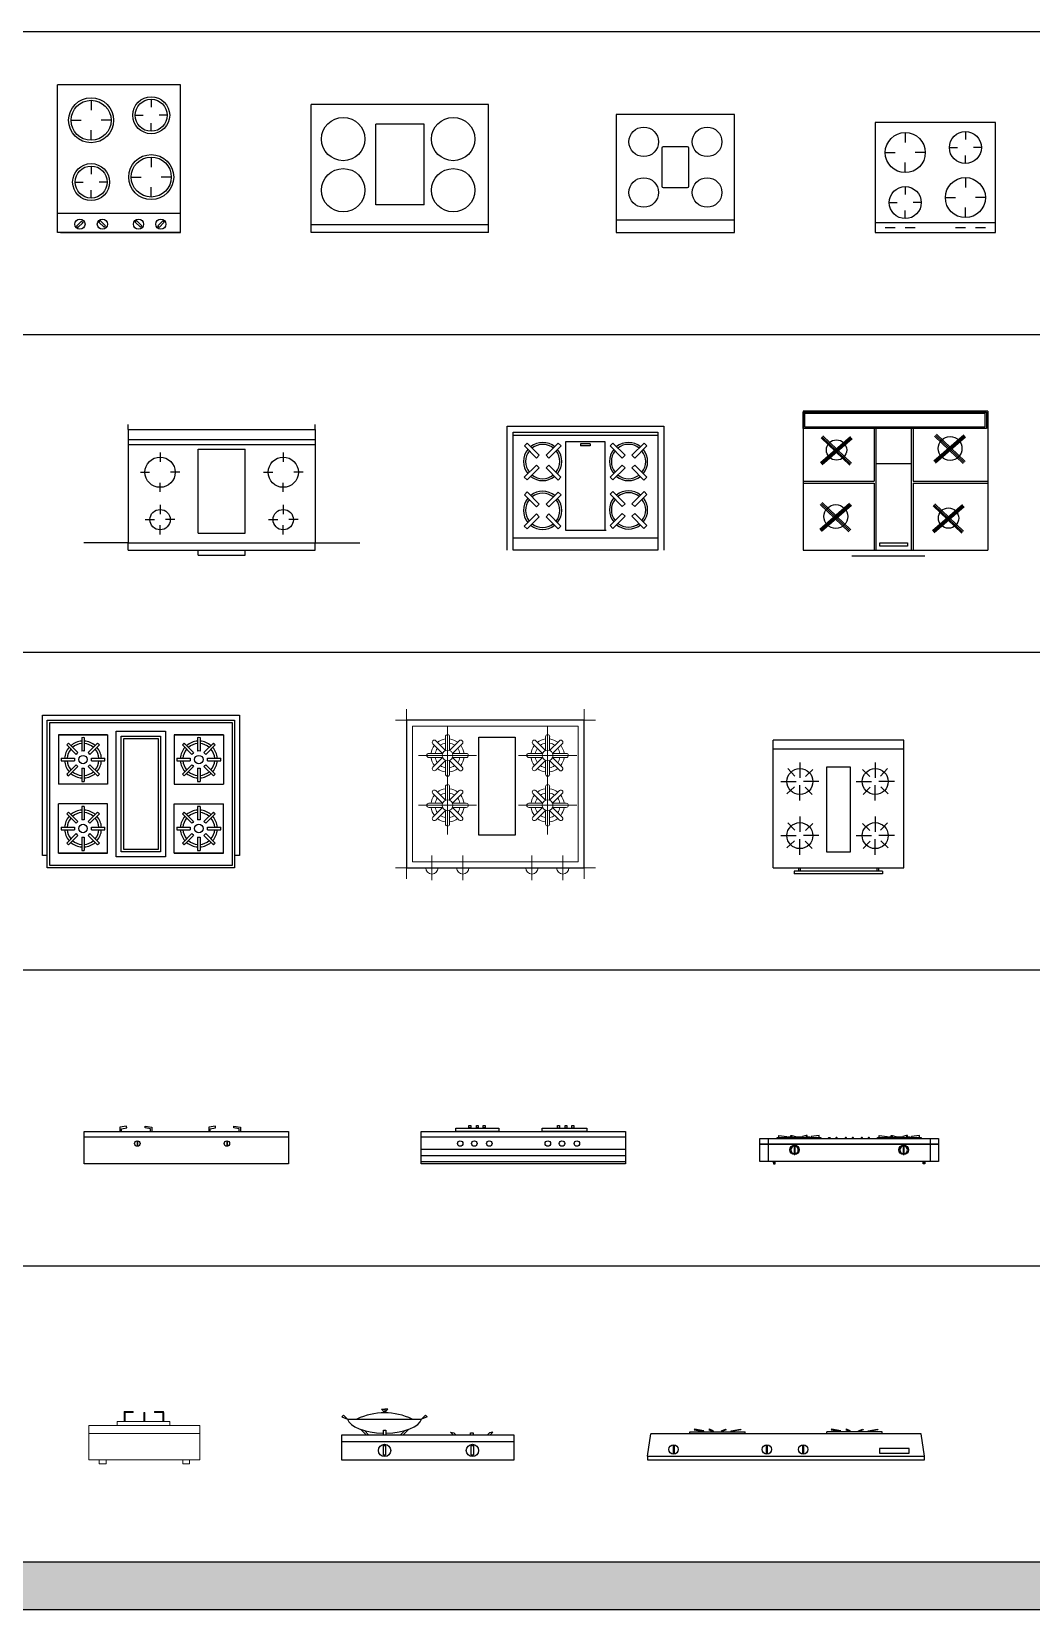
# Model space of a CAD drawing. Header units: millimetres. Extents: x 1191 to 17991, y 11472 to 21963.
# Drawn here: x 7322 to 11380, y 11472 to 17879 of the extents above; entities that cross this region are included whole.
import ezdxf

# ---------------------------------------------------------------- set-up
doc = ezdxf.new("R2010")
doc.units = ezdxf.units.MM
doc.set_wipeout_variables(frame=1)
doc.layers.add('www.cad-blocks.net', color=7, linetype='Continuous')

# ---------------------------------------------------------------- blocks, each defined once
blk = doc.blocks.new('A$C3FB84F07')
at = {"linetype": 'ByBlock'}
for p, q in [((487.7, 447), (0, 447)), ((0, 447), (0, 0)), ((121.9, 406.4), (121.9, 365.8)), ((365.8, 410.5), (365.8, 378)), ((487.7, 0), (487.7, 447)), ((40.6, 325.1), (81.3, 325.1)), ((203.2, 325.1), (162.6, 325.1)), ((300.7, 345.4), (333.2, 345.4)), ((430.8, 345.4), (398.3, 345.4)), ((121.9, 243.8), (121.9, 284.5)), ((365.8, 280.4), (365.8, 312.9)), ((365.8, 223.5), (365.8, 182.9)), ((121.9, 186.9), (121.9, 154.4)), ((284.5, 142.2), (325.1, 142.2)), ((447, 142.2), (406.4, 142.2)), ((56.9, 121.9), (89.4, 121.9)), ((121.9, 56.9), (121.9, 89.4)), ((186.9, 121.9), (154.4, 121.9)), ((365.8, 61), (365.8, 101.6)), ((0, 40.6), (487.7, 40.6)), ((0, 0), (487.7, 0)), ((40.6, 20.3), (81.3, 20.3)), ((121.9, 20.3), (162.6, 20.3)), ((325.1, 20.3), (365.8, 20.3)), ((406.4, 20.3), (447, 20.3))]:
    blk.add_line(p, q, dxfattribs=at)
for centre, radius in [((121.9, 325.1), 81.3), ((365.8, 345.4), 65), ((365.8, 142.2), 81.3), ((121.9, 121.9), 65)]:
    blk.add_circle(centre, radius, dxfattribs=at)
blk = doc.blocks.new('C2')
for p, q in [((0.31229, -0.0049), (-0.35117, -0.0049)), ((-0.35117, -0.65377), (-0.35117, -0.0049)), ((0.31229, -0.65377), (0.31229, -0.0049)), ((0.31229, -0.05171), (-0.35117, -0.05171)), ((-0.21496, -0.11877), (-0.21496, -0.1968)), ((0.1673, -0.11877), (0.1673, -0.1968)), ((-0.07875, -0.5743), (-0.07875, -0.14062)), ((-0.07875, -0.14062), (0.03988, -0.14062)), ((0.03988, -0.14062), (0.03988, -0.5743)), ((-0.24132, -0.18743), (-0.27647, -0.14998)), ((0.19366, -0.18743), (0.22881, -0.14998)), ((-0.18687, -0.18916), (-0.14942, -0.15401)), ((0.13921, -0.18916), (0.10175, -0.15401)), ((-0.31171, -0.21552), (-0.23369, -0.21552)), ((-0.11821, -0.21552), (-0.19624, -0.21552)), ((0.07054, -0.21552), (0.14857, -0.21552)), ((0.26405, -0.21552), (0.18602, -0.21552)), ((-0.21496, -0.31228), (-0.21496, -0.23425)), ((-0.21496, -0.31228), (-0.21496, -0.23425)), ((0.1673, -0.31228), (0.1673, -0.23425)), ((0.1673, -0.31228), (0.1673, -0.23425)), ((-0.24305, -0.24189), (-0.2805, -0.27704)), ((-0.1886, -0.24361), (-0.15345, -0.28107)), ((0.14093, -0.24361), (0.10578, -0.28107)), ((0.19539, -0.24189), (0.23284, -0.27704)), ((-0.21496, -0.39327), (-0.21496, -0.4713)), ((0.1673, -0.39327), (0.1673, -0.4713)), ((-0.24132, -0.46194), (-0.27647, -0.42448)), ((-0.18687, -0.46366), (-0.14942, -0.42851)), ((0.13921, -0.46366), (0.10175, -0.42851)), ((0.19366, -0.46194), (0.22881, -0.42448)), ((-0.31171, -0.49003), (-0.23369, -0.49003)), ((-0.11821, -0.49003), (-0.19624, -0.49003)), ((0.07054, -0.49003), (0.14857, -0.49003)), ((0.26405, -0.49003), (0.18602, -0.49003)), ((-0.21496, -0.58678), (-0.21496, -0.50875)), ((-0.21496, -0.58678), (-0.21496, -0.50875)), ((0.1673, -0.58678), (0.1673, -0.50875)), ((0.1673, -0.58678), (0.1673, -0.50875)), ((-0.24305, -0.51639), (-0.2805, -0.55154)), ((-0.1886, -0.51812), (-0.15345, -0.55557)), ((0.14093, -0.51812), (0.10578, -0.55557)), ((0.19539, -0.51639), (0.23284, -0.55154)), ((0.03988, -0.5743), (-0.07875, -0.5743)), ((-0.35117, -0.65377), (0.31229, -0.65377)), ((-0.22218, -0.65377), (-0.22218, -0.67069)), ((-0.21369, -0.65377), (-0.21369, -0.67069)), ((0.17481, -0.65377), (0.17481, -0.67069)), ((0.18331, -0.65377), (0.18331, -0.67069)), ((0.20454, -0.67069), (-0.24342, -0.67069)), ((-0.24342, -0.67069), (-0.24342, -0.68344)), ((0.20454, -0.67069), (0.20454, -0.68344)), ((0.20454, -0.68344), (-0.24342, -0.68344))]:
    blk.add_line(p, q)
for centre in [(-0.21496, -0.21552), (0.1673, -0.21552), (-0.21496, -0.49003), (0.1673, -0.49003)]:
    blk.add_circle(centre, 0.06591)
blk = doc.blocks.new('72427924')
at = {"xscale": 10, "zscale": 10}
blk.add_blockref('C2', (0.1963, -0.0111), dxfattribs=at)
blk = doc.blocks.new('ESTUFA4')
at = {"xscale": 0.1, "zscale": 0.1}
blk.add_blockref('72427924', (-0.0002, 0.016), dxfattribs=at)
blk = doc.blocks.new('ESTUFA')
for p, q in [((-0.3974, 0.63), (0.3974, 0.63)), ((-0.3974, 0), (-0.3974, 0.63)), ((0.3674, 0.5827), (-0.3667, 0.5827)), ((0.3974, 0.63), (0.3974, 0)), ((-0.296, 0.5438), (-0.3103, 0.5298)), ((-0.3103, 0.5298), (-0.2491, 0.4679)), ((-0.296, 0.5438), (-0.2348, 0.4819)), ((-0.2348, 0.4819), (-0.2491, 0.4679)), ((-0.1381, 0.5434), (-0.1997, 0.4818)), ((-0.1997, 0.4818), (-0.1855, 0.4677)), ((-0.124, 0.5292), (-0.1855, 0.4677)), ((-0.1381, 0.5434), (-0.124, 0.5292)), ((-0.026, 0.5408), (-0.026, 0.5308)), ((0.024, 0.5408), (-0.026, 0.5408)), ((0.024, 0.5308), (-0.026, 0.5308)), ((0.024, 0.5408), (0.024, 0.5308)), ((0.1394, 0.5438), (0.1252, 0.5298)), ((0.1252, 0.5298), (0.1864, 0.4679)), ((0.1394, 0.5438), (0.2006, 0.4819)), ((0.2006, 0.4819), (0.1864, 0.4679)), ((0.2973, 0.5434), (0.2358, 0.4818)), ((0.2358, 0.4818), (0.2499, 0.4677)), ((0.3114, 0.5292), (0.2499, 0.4677)), ((0.2973, 0.5434), (0.3114, 0.5292)), ((-0.2492, 0.4323), (-0.3106, 0.3709)), ((-0.235, 0.4182), (-0.2965, 0.3568)), ((-0.2492, 0.4323), (-0.235, 0.4182)), ((-0.1856, 0.4321), (-0.1999, 0.4181)), ((-0.1999, 0.4181), (-0.1388, 0.3563)), ((-0.1856, 0.4321), (-0.1246, 0.3704)), ((0.1863, 0.4323), (0.1248, 0.3709)), ((0.2004, 0.4182), (0.139, 0.3568)), ((0.1863, 0.4323), (0.2004, 0.4182)), ((0.2498, 0.4321), (0.2356, 0.4181)), ((0.2356, 0.4181), (0.2966, 0.3563)), ((0.2498, 0.4321), (0.3109, 0.3704)), ((-0.3106, 0.3709), (-0.2965, 0.3568)), ((-0.1246, 0.3704), (-0.1388, 0.3563)), ((0.1248, 0.3709), (0.139, 0.3568)), ((0.3109, 0.3704), (0.2966, 0.3563)), ((-0.296, 0.2958), (-0.3103, 0.2818)), ((-0.3103, 0.2818), (-0.2491, 0.2199)), ((-0.296, 0.2958), (-0.2348, 0.2339)), ((-0.1381, 0.2954), (-0.1997, 0.2338)), ((-0.124, 0.2812), (-0.1855, 0.2197)), ((-0.1381, 0.2954), (-0.124, 0.2812)), ((0.1394, 0.2983), (0.1252, 0.2842)), ((0.1252, 0.2842), (0.1864, 0.2223)), ((0.1394, 0.2983), (0.2006, 0.2364)), ((0.2973, 0.2978), (0.2358, 0.2363)), ((0.3114, 0.2837), (0.2499, 0.2221)), ((0.2973, 0.2978), (0.3114, 0.2837)), ((-0.2492, 0.1843), (-0.3106, 0.1229)), ((-0.235, 0.1702), (-0.2965, 0.1088)), ((-0.2492, 0.1843), (-0.235, 0.1702)), ((-0.2348, 0.2339), (-0.2491, 0.2199)), ((-0.1856, 0.1842), (-0.1999, 0.1701)), ((-0.1999, 0.1701), (-0.1388, 0.1083)), ((-0.1997, 0.2338), (-0.1855, 0.2197)), ((-0.1856, 0.1842), (-0.1246, 0.1224)), ((0.1863, 0.1868), (0.1248, 0.1254)), ((0.2004, 0.1726), (0.139, 0.1112)), ((0.1863, 0.1868), (0.2004, 0.1726)), ((0.2006, 0.2364), (0.1864, 0.2223)), ((0.2498, 0.1866), (0.2356, 0.1725)), ((0.2356, 0.1725), (0.2966, 0.1108)), ((0.2358, 0.2363), (0.2499, 0.2221)), ((0.2498, 0.1866), (0.3109, 0.1248)), ((-0.3106, 0.1229), (-0.2965, 0.1088)), ((-0.1246, 0.1224), (-0.1388, 0.1083)), ((0.1248, 0.1254), (0.139, 0.1112)), ((0.3109, 0.1248), (0.2966, 0.1108)), ((0.3674, 0.0605), (-0.3667, 0.0605))]:
    blk.add_line(p, q)
blk.add_lwpolyline([(0.3674, 0.6), (0.3674, 0), (-0.3674, 0), (-0.3674, 0.6)], close=True)
blk.add_lwpolyline([(0.1, 0.0982), (0.1, 0.5508), (-0.102, 0.5508), (-0.102, 0.1023), (0.1041, 0.1023)])
for centre, radius, start, end in [((-0.2173, 0.4503), 0.097, 140.76275, 219.1849), ((-0.2173, 0.4503), 0.087, 140.76275, 219.1849), ((-0.2173, 0.4503), 0.097, 50.8151, 128.92237), ((-0.2173, 0.4503), 0.087, 50.8151, 128.92237), ((-0.2173, 0.4503), 0.087, 320.40591, 38.97475), ((-0.2173, 0.4503), 0.097, 320.40591, 38.97475), ((0.2182, 0.4503), 0.097, 140.76275, 219.1849), ((0.2182, 0.4503), 0.087, 141.46726, 218.51342), ((0.2182, 0.4503), 0.097, 50.8151, 128.92237), ((0.2182, 0.4503), 0.087, 51.48658, 128.25942), ((0.2182, 0.4503), 0.087, 321.06886, 38.27879), ((0.2182, 0.4503), 0.097, 320.40591, 38.97475), ((-0.2173, 0.4503), 0.097, 231.02525, 308.56552), ((-0.2173, 0.4503), 0.087, 231.02525, 308.56552), ((0.2182, 0.4503), 0.097, 231.02525, 308.56552), ((0.2182, 0.4503), 0.087, 231.72121, 307.86101), ((-0.2173, 0.2024), 0.097, 140.76275, 219.1849), ((-0.2173, 0.2024), 0.087, 141.46726, 218.51342), ((-0.2173, 0.2024), 0.097, 50.8151, 128.92237), ((-0.2173, 0.2024), 0.087, 51.48658, 128.25942), ((-0.2173, 0.2024), 0.087, 321.06886, 38.27879), ((-0.2173, 0.2024), 0.097, 320.40591, 38.97475), ((0.2182, 0.2048), 0.097, 140.76275, 219.1849), ((0.2182, 0.2048), 0.087, 141.46726, 218.51342), ((0.2182, 0.2048), 0.097, 50.8151, 128.92237), ((0.2182, 0.2048), 0.087, 51.48658, 128.25942), ((0.2182, 0.2048), 0.087, 321.06886, 38.27879), ((0.2182, 0.2048), 0.097, 320.40591, 38.97475), ((-0.2173, 0.2024), 0.097, 231.02525, 308.56552), ((-0.2173, 0.2024), 0.087, 231.72121, 307.86101), ((0.2182, 0.2048), 0.097, 231.02525, 308.56552), ((0.2182, 0.2048), 0.087, 231.72121, 307.86101)]:
    blk.add_arc(centre, radius, start, end)
blk = doc.blocks.new('A$C0FBA78B1')
for p, q in [((749.7, 588.6), (0, 588.6)), ((0, 588.6), (0, 23.9)), ((0, 518.1), (0, 584.3)), ((0, 584.3), (744.6, 584.3)), ((7.1, 524.3), (7.1, 580.2)), ((7.1, 580.2), (737.6, 580.2)), ((737.6, 580.2), (737.6, 524.3)), ((744.6, 584.3), (744.6, 518.1)), ((749.7, 588.6), (749.7, 24)), ((744.6, 518.1), (0, 518.1)), ((737.6, 524.3), (7.1, 524.3)), ((288.9, 518.1), (288.9, 305)), ((295.8, 518.1), (295.8, 24)), ((438.8, 518.1), (438.8, 296.7)), ((446.5, 518.1), (446.5, 305.1)), ((295.8, 376.5), (438.1, 376.5)), ((0, 305), (288.9, 305)), ((0, 296.6), (288.9, 296.7)), ((288.9, 296.7), (288.9, 24)), ((438.8, 296.7), (438.8, 24)), ((446.5, 305.1), (749.7, 305.1)), ((446.5, 296.7), (446.5, 24)), ((446.5, 296.7), (749.7, 296.7)), ((0, 23.9), (749.7, 24)), ((494.5, 0), (198.4, 0)), ((311.1, 41.1), (311.1, 53.6)), ((311.1, 53.6), (424.4, 53.6)), ((424.4, 41.1), (311.1, 41.1)), ((424.4, 53.6), (424.4, 41.1))]:
    blk.add_line(p, q)
at = {"linetype": 'Continuous'}
for p, q in [((70.4, 380.5), (191.9, 485.9)), ((189.2, 369.7), (72.8, 480.7)), ((74, 376.5), (195.5, 481.8)), ((192.9, 373.6), (76.6, 484.7)), ((77.5, 372.4), (199, 477.7)), ((196.6, 377.5), (80.3, 488.6)), ((531, 386.7), (652.5, 492.1)), ((649.8, 375.9), (533.4, 486.9)), ((534.6, 382.6), (656.1, 488)), ((653.5, 379.8), (537.1, 490.8)), ((538.1, 378.5), (659.6, 483.9)), ((657.2, 383.7), (540.9, 494.7)), ((67.4, 110.2), (188.9, 215.6)), ((186.2, 99.4), (69.8, 210.4)), ((71, 106.1), (192.5, 211.5)), ((189.9, 103.3), (73.5, 214.4)), ((74.5, 102.1), (196, 207.4)), ((193.6, 107.2), (77.3, 218.3)), ((525, 104.1), (646.5, 209.5)), ((643.7, 93.3), (527.3, 204.4)), ((528.5, 100.1), (650, 205.4)), ((647.4, 97.2), (531.1, 208.3)), ((532, 96), (653.5, 201.3)), ((651.2, 101.1), (534.8, 212.2))]:
    blk.add_line(p, q, dxfattribs=at)
for centre, radius in [((135.8, 431.1), 41.2), ((596.4, 437.3), 48.4), ((132.8, 160.8), 48.4), ((590.3, 154.7), 41.2)]:
    blk.add_circle(centre, radius)
blk = doc.blocks.new('A$C408309A8')
for p, q in [((180, 510), (180, 530)), ((940, 510), (940, 530)), ((180, 510), (940, 510)), ((180, 510), (180, 50)), ((180, 470), (940, 470)), ((180, 450), (940, 450)), ((940, 510), (940, 50)), ((310, 416.8), (310, 379.4)), ((465, 90), (465, 430)), ((465, 430), (655, 430)), ((655, 90), (655, 430)), ((810, 416.8), (810, 379.4)), ((230, 336.8), (267.5, 336.8)), ((390, 336.8), (352.5, 336.8)), ((730, 336.8), (767.5, 336.8)), ((890, 336.8), (852.5, 336.8)), ((310, 256.8), (310, 294.3)), ((810, 256.8), (810, 294.3)), ((310, 204.3), (310, 166.8)), ((810, 204.3), (810, 166.8)), ((250, 144.3), (287.5, 144.3)), ((370, 144.3), (332.5, 144.3)), ((750, 144.3), (787.5, 144.3)), ((870, 144.3), (832.5, 144.3)), ((310, 84.3), (310, 121.8)), ((465, 90), (655, 90)), ((810, 84.3), (810, 121.8)), ((180, 50), (0, 50)), ((180, 50), (940, 50)), ((180, 20), (180, 50)), ((180, 20), (940, 20)), ((465, 0), (465, 20)), ((465, 0), (655, 0)), ((655, 0), (655, 20)), ((940, 50), (1120, 50)), ((940, 20), (940, 50))]:
    blk.add_line(p, q)
for centre, radius in [((310, 336.8), 61.3), ((810, 336.8), 61.3), ((310, 144.3), 41.3), ((810, 144.3), 41.3)]:
    blk.add_circle(centre, radius)
blk = doc.blocks.new('A$C47C54457')
for p, q in [((0, 520), (720, 520)), ((0, 520), (0, 0)), ((720, 520), (720, 0)), ((0, 488), (720, 488)), ((262.1, 407.8), (457.9, 407.8)), ((262.1, 407.8), (262.1, 80.2)), ((457.9, 407.8), (457.9, 80.2)), ((262.1, 80.2), (457.9, 80.2)), ((0, 0), (720, 0))]:
    blk.add_line(p, q)
for centre in [(143.6, 348.1), (590, 348.1), (143.6, 139.9), (590, 139.9)]:
    blk.add_circle(centre, 88)
blk = doc.blocks.new('A$C1BD457C3')
for p, q in [((0, 480), (0, 0)), ((51.4, 480), (0, 480)), ((480, 480), (51.4, 480)), ((51.4, 480), (51.4, 0)), ((480, 0), (480, 480)), ((183.4, 289.4), (183.4, 190.6)), ((342.5, 294.9), (188.9, 294.9)), ((348, 190.6), (348, 289.4)), ((188.9, 185.1), (342.5, 185.1)), ((0, 0), (51.4, 0)), ((51.4, 0), (480, 0))]:
    blk.add_line(p, q)
for centre in [(162.9, 368.6), (368.6, 368.6), (162.9, 111.4), (368.6, 111.4)]:
    blk.add_circle(centre, 60)
for centre, start, end in [((188.9, 289.4), 90, 180), ((342.5, 289.4), 0, 90), ((188.9, 190.6), 180, 270), ((342.5, 190.6), 270, 360)]:
    blk.add_arc(centre, 5.49, start, end)
blk = doc.blocks.new('A$C1BCE68A3')
for p, q in [((0, 50), (0, 620)), ((0, 620), (800, 620)), ((20, 600), (780, 600)), ((20, 0), (20, 600)), ((30, 590), (770, 590)), ((30, 10), (30, 590)), ((770, 590), (770, 10)), ((780, 600), (780, 0)), ((800, 620), (800, 50)), ((65, 540), (65, 340)), ((265, 540), (65, 540)), ((65, 540), (265, 540)), ((160, 528.8), (160, 474.6)), ((170, 528.8), (170, 474.6)), ((265, 540), (265, 340)), ((735, 540), (535, 540)), ((535, 540), (735, 540)), ((535, 540), (535, 340)), ((630, 528.8), (630, 474.6)), ((640, 528.8), (640, 474.6)), ((735, 540), (735, 340)), ((137, 461), (98.7, 499.2)), ((144, 468), (105.8, 506.3)), ((224.2, 506.3), (186, 468)), ((231.3, 499.2), (193, 461)), ((607, 461), (568.7, 499.2)), ((614, 468), (575.8, 506.3)), ((694.2, 506.3), (656, 468)), ((701.3, 499.2), (663, 461)), ((76.2, 445), (130.4, 445)), ((76.2, 435), (130.4, 435)), ((137, 419), (98.7, 380.8)), ((144, 412), (105.8, 373.7)), ((160, 405.4), (160, 351.2)), ((170, 405.4), (170, 351.2)), ((224.2, 373.7), (186, 412)), ((231.3, 380.8), (193, 419)), ((199.6, 445), (253.8, 445)), ((199.6, 435), (253.8, 435)), ((546.2, 445), (600.4, 445)), ((546.2, 435), (600.4, 435)), ((607, 419), (568.7, 380.8)), ((614, 412), (575.8, 373.7)), ((630, 405.4), (630, 351.2)), ((640, 405.4), (640, 351.2)), ((694.2, 373.7), (656, 412)), ((701.3, 380.8), (663, 419)), ((669.6, 445), (723.8, 445)), ((669.6, 435), (723.8, 435)), ((265, 340), (65, 340)), ((535, 340), (735, 340)), ((265, 260), (65, 260)), ((65, 60), (65, 260)), ((265, 60), (265, 260)), ((535, 60), (535, 260)), ((535, 260), (735, 260)), ((735, 60), (735, 260)), ((137, 181), (98.7, 219.2)), ((144, 188), (105.8, 226.3)), ((160, 248.8), (160, 194.6)), ((170, 248.8), (170, 194.6)), ((224.2, 226.3), (186, 188)), ((231.3, 219.2), (193, 181)), ((607, 181), (568.7, 219.2)), ((614, 188), (575.8, 226.3)), ((630, 248.8), (630, 194.6)), ((640, 248.8), (640, 194.6)), ((694.2, 226.3), (656, 188)), ((701.3, 219.2), (663, 181)), ((76.2, 165), (130.4, 165)), ((76.2, 155), (130.4, 155)), ((137, 139), (98.7, 100.8)), ((144, 132), (105.8, 93.7)), ((224.2, 93.7), (186, 132)), ((231.3, 100.8), (193, 139)), ((199.6, 165), (253.8, 165)), ((199.6, 155), (253.8, 155)), ((546.2, 165), (600.4, 165)), ((546.2, 155), (600.4, 155)), ((607, 139), (568.7, 100.8)), ((614, 132), (575.8, 93.7)), ((694.2, 93.7), (656, 132)), ((701.3, 100.8), (663, 139)), ((669.6, 165), (723.8, 165)), ((669.6, 155), (723.8, 155)), ((160, 125.4), (160, 71.2)), ((170, 125.4), (170, 71.2)), ((630, 125.4), (630, 71.2)), ((640, 125.4), (640, 71.2)), ((20, 50), (0, 50)), ((780, 0), (20, 0)), ((770, 10), (30, 10)), ((65, 60), (265, 60)), ((265, 60), (65, 60)), ((535, 60), (735, 60)), ((735, 60), (535, 60)), ((800, 50), (780, 50))]:
    blk.add_line(p, q)
for points in [[(300, 45), (300, 555), (500, 555), (500, 45)], [(320, 65), (320, 535), (480, 535), (480, 65)], [(330, 75), (330, 525), (470, 525), (470, 75)]]:
    blk.add_lwpolyline(points, close=True)
for centre in [(165, 440), (635, 440), (165, 160), (635, 160)]:
    blk.add_circle(centre, 17)
for centre, radius, start, end in [((165, 440), 75, 93.82255, 131.17745), ((165, 440), 88.9, 86.77557, 93.22443), ((165, 440), 75, 48.82255, 86.17745), ((635, 440), 75, 93.82255, 131.17745), ((635, 440), 88.9, 86.77557, 93.22443), ((635, 440), 75, 48.82255, 86.17745), ((165, 440), 75, 138.82255, 176.17745), ((165, 440), 88.9, 131.77557, 138.22443), ((165, 440), 65, 139.41173, 175.58827), ((165, 440), 65, 94.41173, 130.58827), ((165, 440), 35, 126.78679, 143.21321), ((165, 440), 35, 81.78679, 98.21321), ((165, 440), 65, 49.41173, 85.58827), ((165, 440), 35, 36.78679, 53.21321), ((165, 440), 65, 4.41173, 40.58827), ((165, 440), 75, 3.82255, 41.17745), ((165, 440), 88.9, 41.77557, 48.22443), ((635, 440), 75, 138.82255, 176.17745), ((635, 440), 88.9, 131.77557, 138.22443), ((635, 440), 65, 139.41173, 175.58827), ((635, 440), 65, 94.41173, 130.58827), ((635, 440), 35, 126.78679, 143.21321), ((635, 440), 35, 81.78679, 98.21321), ((635, 440), 65, 49.41173, 85.58827), ((635, 440), 35, 36.78679, 53.21321), ((635, 440), 65, 4.41173, 40.58827), ((635, 440), 75, 3.82255, 41.17745), ((635, 440), 88.9, 41.77557, 48.22443), ((165, 440), 88.9, 176.77557, 183.22443), ((165, 440), 75, 183.82255, 221.17745), ((165, 440), 65, 184.41173, 220.58827), ((165, 440), 65, 229.41173, 265.58827), ((165, 440), 35, 171.78679, 188.21321), ((165, 440), 35, 216.78679, 233.21321), ((165, 440), 35, 261.78679, 278.21321), ((165, 440), 65, 274.41173, 310.58827), ((165, 440), 35, 306.78679, 323.21321), ((165, 440), 35, 351.78679, 8.21321), ((165, 440), 65, 319.41173, 355.58827), ((165, 440), 75, 318.82255, 356.17745), ((165, 440), 88.9, 356.77557, 3.22443), ((635, 440), 88.9, 176.77557, 183.22443), ((635, 440), 75, 183.82255, 221.17745), ((635, 440), 65, 184.41173, 220.58827), ((635, 440), 65, 229.41173, 265.58827), ((635, 440), 35, 171.78679, 188.21321), ((635, 440), 35, 216.78679, 233.21321), ((635, 440), 35, 261.78679, 278.21321), ((635, 440), 65, 274.41173, 310.58827), ((635, 440), 35, 306.78679, 323.21321), ((635, 440), 35, 351.78679, 8.21321), ((635, 440), 65, 319.41173, 355.58827), ((635, 440), 75, 318.82255, 356.17745), ((635, 440), 88.9, 356.77557, 3.22443), ((165, 440), 88.9, 221.77557, 228.22443), ((165, 440), 75, 228.82255, 266.17745), ((165, 440), 88.9, 266.77557, 273.22443), ((165, 440), 75, 273.82255, 311.17745), ((165, 440), 88.9, 311.77557, 318.22443), ((635, 440), 88.9, 221.77557, 228.22443), ((635, 440), 75, 228.82255, 266.17745), ((635, 440), 88.9, 266.77557, 273.22443), ((635, 440), 75, 273.82255, 311.17745), ((635, 440), 88.9, 311.77557, 318.22443), ((165, 160), 75, 138.82255, 176.17745), ((165, 160), 88.9, 131.77557, 138.22443), ((165, 160), 65, 139.41173, 175.58827), ((165, 160), 75, 93.82255, 131.17745), ((165, 160), 65, 94.41173, 130.58827), ((165, 160), 88.9, 86.77557, 93.22443), ((165, 160), 35, 81.78679, 98.21321), ((165, 160), 75, 48.82255, 86.17745), ((165, 160), 65, 49.41173, 85.58827), ((165, 160), 65, 4.41173, 40.58827), ((165, 160), 75, 3.82255, 41.17745), ((165, 160), 88.9, 41.77557, 48.22443), ((635, 160), 75, 138.82255, 176.17745), ((635, 160), 88.9, 131.77557, 138.22443), ((635, 160), 65, 139.41173, 175.58827), ((635, 160), 75, 93.82255, 131.17745), ((635, 160), 65, 94.41173, 130.58827), ((635, 160), 88.9, 86.77557, 93.22443), ((635, 160), 35, 81.78679, 98.21321), ((635, 160), 75, 48.82255, 86.17745), ((635, 160), 65, 49.41173, 85.58827), ((635, 160), 65, 4.41173, 40.58827), ((635, 160), 75, 3.82255, 41.17745), ((635, 160), 88.9, 41.77557, 48.22443), ((165, 160), 88.9, 176.77557, 183.22443), ((165, 160), 75, 183.82255, 221.17745), ((165, 160), 65, 184.41173, 220.58827), ((165, 160), 35, 171.78679, 188.21321), ((165, 160), 35, 126.78679, 143.21321), ((165, 160), 35, 216.78679, 233.21321), ((165, 160), 35, 36.78679, 53.21321), ((165, 160), 35, 306.78679, 323.21321), ((165, 160), 35, 351.78679, 8.21321), ((165, 160), 65, 319.41173, 355.58827), ((165, 160), 75, 318.82255, 356.17745), ((165, 160), 88.9, 356.77557, 3.22443), ((635, 160), 88.9, 176.77557, 183.22443), ((635, 160), 75, 183.82255, 221.17745), ((635, 160), 65, 184.41173, 220.58827), ((635, 160), 35, 171.78679, 188.21321), ((635, 160), 35, 126.78679, 143.21321), ((635, 160), 35, 216.78679, 233.21321), ((635, 160), 35, 36.78679, 53.21321), ((635, 160), 35, 306.78679, 323.21321), ((635, 160), 35, 351.78679, 8.21321), ((635, 160), 65, 319.41173, 355.58827), ((635, 160), 75, 318.82255, 356.17745), ((635, 160), 88.9, 356.77557, 3.22443), ((165, 160), 88.9, 221.77557, 228.22443), ((165, 160), 75, 228.82255, 266.17745), ((165, 160), 65, 229.41173, 265.58827), ((165, 160), 35, 261.78679, 278.21321), ((165, 160), 88.9, 266.77557, 273.22443), ((165, 160), 65, 274.41173, 310.58827), ((165, 160), 75, 273.82255, 311.17745), ((165, 160), 88.9, 311.77557, 318.22443), ((635, 160), 88.9, 221.77557, 228.22443), ((635, 160), 75, 228.82255, 266.17745), ((635, 160), 65, 229.41173, 265.58827), ((635, 160), 35, 261.78679, 278.21321), ((635, 160), 88.9, 266.77557, 273.22443), ((635, 160), 65, 274.41173, 310.58827), ((635, 160), 75, 273.82255, 311.17745), ((635, 160), 88.9, 311.77557, 318.22443)]:
    blk.add_arc(centre, radius, start, end)
blk = doc.blocks.new('A$C74BB60A4')
blk.add_wipeout([(45, 650), (45, 50), (766.8, 50), (766.8, 650)])
at = {"lineweight": 0}
for p, q in [((45, 650), (0, 650)), ((45, 695), (45, 650)), ((766.8, 695), (766.8, 650)), ((766.8, 650), (811.8, 650)), ((70, 625), (70, 75)), ((741.8, 625), (70, 625)), ((203.3, 526.9), (203.3, 582.5)), ((211.7, 624.7), (211.7, 388.4)), ((220.2, 526.9), (220.2, 582.5)), ((609.3, 526.9), (609.3, 582.5)), ((609.3, 582.5), (609.3, 526.9)), ((617.8, 624.7), (617.8, 388.4)), ((617.8, 624.7), (617.8, 388.4)), ((626.2, 526.9), (626.2, 582.5)), ((626.2, 582.5), (626.2, 526.9)), ((741.8, 75), (741.8, 625)), ((135.8, 515), (191.4, 515)), ((191.4, 515), (152.1, 554.3)), ((203.3, 526.9), (164, 566.2)), ((220.2, 526.9), (259.5, 566.2)), ((232.1, 515), (271.4, 554.3)), ((232.1, 515), (287.7, 515)), ((597.4, 515), (541.8, 515)), ((597.4, 515), (541.8, 515)), ((597.4, 515), (558.1, 554.3)), ((558.1, 554.3), (597.4, 515)), ((609.3, 526.9), (570, 566.2)), ((570, 566.2), (609.3, 526.9)), ((626.2, 526.9), (665.5, 566.2)), ((665.5, 566.2), (626.2, 526.9)), ((638.1, 515), (677.4, 554.3)), ((677.4, 554.3), (638.1, 515)), ((693.7, 515), (638.1, 515)), ((693.7, 515), (638.1, 515)), ((93.6, 506.6), (329.9, 506.6)), ((135.8, 498.1), (191.4, 498.1)), ((152.1, 458.8), (191.4, 498.1)), ((164, 446.9), (203.3, 486.2)), ((203.3, 430.6), (203.3, 486.2)), ((259.5, 446.9), (220.2, 486.2)), ((220.2, 430.6), (220.2, 486.2)), ((271.4, 458.8), (232.1, 498.1)), ((232.1, 498.1), (287.7, 498.1)), ((735.9, 506.6), (499.7, 506.6)), ((735.9, 506.6), (499.7, 506.6)), ((597.4, 498.1), (541.8, 498.1)), ((597.4, 498.1), (541.8, 498.1)), ((558.1, 458.8), (597.4, 498.1)), ((597.4, 498.1), (558.1, 458.8)), ((570, 446.9), (609.3, 486.2)), ((609.3, 486.2), (570, 446.9)), ((609.3, 430.6), (609.3, 486.2)), ((609.3, 486.2), (609.3, 430.6)), ((665.5, 446.9), (626.2, 486.2)), ((626.2, 430.6), (626.2, 486.2)), ((626.2, 486.2), (626.2, 430.6)), ((626.2, 486.2), (665.5, 446.9)), ((677.4, 458.8), (638.1, 498.1)), ((693.7, 498.1), (638.1, 498.1)), ((693.7, 498.1), (638.1, 498.1)), ((638.1, 498.1), (677.4, 458.8)), ((211.7, 422.2), (211.7, 185.9)), ((617.8, 422.2), (617.8, 185.9)), ((152.1, 351.8), (191.4, 312.5)), ((164, 363.7), (203.3, 324.4)), ((203.3, 380), (203.3, 324.4)), ((220.2, 380), (220.2, 324.4)), ((259.5, 363.7), (220.2, 324.4)), ((271.4, 351.8), (232.1, 312.5)), ((558.1, 351.8), (597.4, 312.5)), ((570, 363.7), (609.3, 324.4)), ((609.3, 380), (609.3, 324.4)), ((626.2, 380), (626.2, 324.4)), ((665.5, 363.7), (626.2, 324.4)), ((677.4, 351.8), (638.1, 312.5)), ((93.6, 304.1), (329.9, 304.1)), ((135.8, 312.5), (191.4, 312.5)), ((135.8, 295.6), (191.4, 295.6)), ((191.4, 295.6), (152.1, 256.3)), ((203.3, 283.7), (164, 244.4)), ((203.3, 283.7), (203.3, 228.1)), ((220.2, 283.7), (259.5, 244.4)), ((220.2, 283.7), (220.2, 228.1)), ((232.1, 312.5), (287.7, 312.5)), ((232.1, 295.6), (287.7, 295.6)), ((232.1, 295.6), (271.4, 256.3)), ((735.9, 304.1), (499.7, 304.1)), ((597.4, 312.5), (541.8, 312.5)), ((597.4, 295.6), (541.8, 295.6)), ((597.4, 295.6), (558.1, 256.3)), ((609.3, 283.7), (570, 244.4)), ((609.3, 283.7), (609.3, 228.1)), ((626.2, 283.7), (626.2, 228.1)), ((626.2, 283.7), (665.5, 244.4)), ((693.7, 312.5), (638.1, 312.5)), ((693.7, 295.6), (638.1, 295.6)), ((638.1, 295.6), (677.4, 256.3)), ((70, 75), (741.8, 75)), ((148.4, 0), (148.4, 100)), ((273.4, 0), (273.4, 100)), ((554.4, 0), (554.4, 100)), ((679.4, 0), (679.4, 100)), ((45, 50), (0, 50)), ((45, 5), (45, 50)), ((98.4, 50), (198.4, 50)), ((223.4, 50), (323.4, 50)), ((504.4, 50), (604.4, 50)), ((629.4, 50), (729.4, 50)), ((766.8, 5), (766.8, 50)), ((766.8, 50), (811.8, 50))]:
    blk.add_line(p, q, dxfattribs=at)
for p, q in [((766.8, 650), (45, 650)), ((45, 650), (45, 50)), ((766.8, 50), (766.8, 650)), ((45, 50), (766.8, 50))]:
    blk.add_line(p, q)
blk.add_lwpolyline([(338.2, 581.2), (486.5, 581.2), (486.5, 182.9), (338.2, 182.9)], close=True)
for centre in [(211.7, 506.6), (617.8, 506.6), (617.8, 506.6), (211.7, 304.1), (617.8, 304.1)]:
    blk.add_circle(centre, 22, dxfattribs=at)
for centre, radius, start, end in [((211.7, 582.5), 8.44, 0, 180), ((617.8, 582.5), 8.44, 0, 180), ((617.8, 582.5), 8.44, 0, 180), ((135.8, 506.6), 8.44, 90, 270), ((211.7, 506.6), 67.5, 142.18076, 172.81924), ((158, 560.3), 8.44, 45, 225), ((211.7, 506.6), 50.6, 144.59407, 170.40593), ((211.7, 506.6), 67.5, 97.18076, 127.81924), ((211.7, 506.6), 50.6, 99.59407, 125.40593), ((211.7, 506.6), 67.5, 52.18076, 82.81924), ((211.7, 506.6), 50.6, 54.59407, 80.40593), ((211.7, 506.6), 50.6, 9.59407, 35.40593), ((265.4, 560.3), 8.44, 315, 135), ((211.7, 506.6), 67.5, 7.18076, 37.81924), ((287.7, 506.6), 8.44, 270, 90), ((541.8, 506.6), 8.44, 90, 270), ((541.8, 506.6), 8.44, 90, 270), ((617.8, 506.6), 67.5, 142.18076, 172.81924), ((617.8, 506.6), 67.5, 142.18076, 172.81924), ((564.1, 560.3), 8.44, 45, 225), ((564.1, 560.3), 8.44, 45, 225), ((617.8, 506.6), 50.6, 144.59407, 170.40593), ((617.8, 506.6), 50.6, 144.59407, 170.40593), ((617.8, 506.6), 67.5, 97.18076, 127.81924), ((617.8, 506.6), 67.5, 97.18076, 127.81924), ((617.8, 506.6), 50.6, 99.59407, 125.40593), ((617.8, 506.6), 50.6, 99.59407, 125.40593), ((617.8, 506.6), 67.5, 52.18076, 82.81924), ((617.8, 506.6), 67.5, 52.18076, 82.81924), ((617.8, 506.6), 50.6, 54.59407, 80.40593), ((617.8, 506.6), 50.6, 54.59407, 80.40593), ((617.8, 506.6), 50.6, 9.59407, 35.40593), ((617.8, 506.6), 50.6, 9.59407, 35.40593), ((671.5, 560.3), 8.44, 315, 135), ((671.5, 560.3), 8.44, 315, 135), ((617.8, 506.6), 67.5, 7.18076, 37.81924), ((617.8, 506.6), 67.5, 7.18076, 37.81924), ((693.7, 506.6), 8.44, 270, 90), ((693.7, 506.6), 8.44, 270, 90), ((211.7, 506.6), 67.5, 187.18076, 217.81924), ((158, 452.9), 8.44, 135, 315), ((211.7, 506.6), 50.6, 189.59407, 215.40593), ((211.7, 506.6), 67.5, 232.18076, 262.81924), ((211.7, 506.6), 50.6, 234.59407, 260.40593), ((211.7, 506.6), 50.6, 279.59407, 305.40593), ((211.7, 506.6), 67.5, 277.18076, 307.81924), ((211.7, 506.6), 50.6, 324.59407, 350.40593), ((265.4, 452.9), 8.44, 225, 45), ((211.7, 506.6), 67.5, 322.18076, 352.81924), ((617.8, 506.6), 67.5, 187.18076, 217.81924), ((617.8, 506.6), 67.5, 187.18076, 217.81924), ((564.1, 452.9), 8.44, 135, 315), ((564.1, 452.9), 8.44, 135, 315), ((617.8, 506.6), 50.6, 189.59407, 215.40593), ((617.8, 506.6), 50.6, 189.59407, 215.40593), ((617.8, 506.6), 67.5, 232.18076, 262.81924), ((617.8, 506.6), 67.5, 232.18076, 262.81924), ((617.8, 506.6), 50.6, 234.59407, 260.40593), ((617.8, 506.6), 50.6, 234.59407, 260.40593), ((617.8, 506.6), 50.6, 279.59407, 305.40593), ((617.8, 506.6), 50.6, 279.59407, 305.40593), ((617.8, 506.6), 67.5, 277.18076, 307.81924), ((617.8, 506.6), 67.5, 277.18076, 307.81924), ((617.8, 506.6), 50.6, 324.59407, 350.40593), ((617.8, 506.6), 50.6, 324.59407, 350.40593), ((671.5, 452.9), 8.44, 225, 45), ((671.5, 452.9), 8.44, 225, 45), ((617.8, 506.6), 67.5, 322.18076, 352.81924), ((617.8, 506.6), 67.5, 322.18076, 352.81924), ((211.7, 430.6), 8.44, 180, 0), ((211.7, 380), 8.44, 0, 180), ((617.8, 430.6), 8.44, 180, 0), ((617.8, 430.6), 8.44, 180, 0), ((617.8, 380), 8.44, 0, 180), ((211.7, 304.1), 67.5, 142.18076, 172.81924), ((158, 357.8), 8.44, 45, 225), ((211.7, 304.1), 50.6, 144.59407, 170.40593), ((211.7, 304.1), 67.5, 97.18076, 127.81924), ((211.7, 304.1), 50.6, 99.59407, 125.40593), ((211.7, 304.1), 67.5, 52.18076, 82.81924), ((211.7, 304.1), 50.6, 54.59407, 80.40593), ((211.7, 304.1), 50.6, 9.59407, 35.40593), ((265.4, 357.8), 8.44, 315, 135), ((211.7, 304.1), 67.5, 7.18076, 37.81924), ((617.8, 304.1), 67.5, 142.18076, 172.81924), ((564.1, 357.8), 8.44, 45, 225), ((617.8, 304.1), 50.6, 144.59407, 170.40593), ((617.8, 304.1), 67.5, 97.18076, 127.81924), ((617.8, 304.1), 50.6, 99.59407, 125.40593), ((617.8, 304.1), 67.5, 52.18076, 82.81924), ((617.8, 304.1), 50.6, 54.59407, 80.40593), ((617.8, 304.1), 50.6, 9.59407, 35.40593), ((671.5, 357.8), 8.44, 315, 135), ((617.8, 304.1), 67.5, 7.18076, 37.81924), ((135.8, 304.1), 8.44, 90, 270), ((211.7, 304.1), 67.5, 187.18076, 217.81924), ((158, 250.4), 8.44, 135, 315), ((211.7, 304.1), 50.6, 189.59407, 215.40593), ((211.7, 304.1), 50.6, 234.59407, 260.40593), ((211.7, 304.1), 50.6, 279.59407, 305.40593), ((211.7, 304.1), 50.6, 324.59407, 350.40593), ((265.4, 250.4), 8.44, 225, 45), ((211.7, 304.1), 67.5, 322.18076, 352.81924), ((287.7, 304.1), 8.44, 270, 90), ((541.8, 304.1), 8.44, 90, 270), ((617.8, 304.1), 67.5, 187.18076, 217.81924), ((564.1, 250.4), 8.44, 135, 315), ((617.8, 304.1), 50.6, 189.59407, 215.40593), ((617.8, 304.1), 50.6, 234.59407, 260.40593), ((617.8, 304.1), 50.6, 279.59407, 305.40593), ((617.8, 304.1), 50.6, 324.59407, 350.40593), ((671.5, 250.4), 8.44, 225, 45), ((617.8, 304.1), 67.5, 322.18076, 352.81924), ((693.7, 304.1), 8.44, 270, 90), ((211.7, 304.1), 67.5, 232.18076, 262.81924), ((211.7, 228.1), 8.44, 180, 0), ((211.7, 304.1), 67.5, 277.18076, 307.81924), ((617.8, 304.1), 67.5, 232.18076, 262.81924), ((617.8, 228.1), 8.44, 180, 0), ((617.8, 304.1), 67.5, 277.18076, 307.81924), ((148.4, 50), 25, 180, 0), ((273.4, 50), 25, 180, 0), ((554.4, 50), 25, 180, 0), ((679.4, 50), 25, 180, 0)]:
    blk.add_arc(centre, radius, start, end, dxfattribs=at)
blk = doc.blocks.new('A$C3D8618F5')
at = {"ltscale": 1000}
for p, q in [((0, 131.3), (828.5, 131.3)), ((0, 131.3), (134.3, 131.3)), ((0, 0), (0, 131.3)), ((172.1, 152.5), (145.2, 149)), ((145.2, 149), (145.2, 133)), ((151.1, 141.6), (172.5, 146.7)), ((151.1, 133), (151.1, 141.6)), ((172.5, 146.7), (172.1, 152.5)), ((247.4, 146.7), (247.8, 152.5)), ((268.8, 141.6), (247.4, 146.7)), ((247.8, 152.5), (274.7, 149)), ((268.8, 133), (268.8, 141.6)), ((274.7, 149), (274.7, 133)), ((532.2, 152.5), (505.3, 149)), ((505.3, 149), (505.3, 133)), ((511.1, 141.6), (532.6, 146.7)), ((511.1, 133), (511.1, 141.6)), ((532.6, 146.7), (532.2, 152.5)), ((607.5, 146.7), (607.9, 152.5)), ((628.9, 141.6), (607.5, 146.7)), ((607.9, 152.5), (634.8, 149)), ((628.9, 133), (628.9, 141.6)), ((634.8, 149), (634.8, 133)), ((828.5, 131.3), (828.5, 0)), ((0, 109.4), (828.5, 109.4)), ((215.1, 93.4), (215.1, 71.1)), ((216.9, 93.3), (216.9, 71.2)), ((578.7, 93.4), (578.7, 71.1)), ((580.5, 93.3), (580.5, 71.2)), ((828.5, 0), (0, 0))]:
    blk.add_line(p, q, dxfattribs=at)
for centre in [(215.5, 82.2), (579.1, 82.2)]:
    blk.add_circle(centre, 11.1, dxfattribs=at)
blk = doc.blocks.new('A$C31C87A70')
at = {"ltscale": 1000}
for p, q in [((0, 131.3), (828.5, 131.3)), ((0, 0), (0, 131.3)), ((140.2, 131.8), (140.2, 145.4)), ((140.2, 145.4), (314.2, 145.4)), ((314.2, 131.8), (140.2, 131.8)), ((193.6, 145.7), (193.6, 155.7)), ((193.6, 155.7), (201.6, 155.7)), ((201.6, 145.7), (193.6, 145.7)), ((201.6, 155.7), (201.6, 145.7)), ((223.5, 145.7), (223.5, 155.7)), ((223.5, 155.7), (231.5, 155.7)), ((231.5, 145.7), (223.5, 145.7)), ((231.5, 155.7), (231.5, 145.7)), ((251.3, 145.7), (251.3, 155.7)), ((251.3, 155.7), (259.3, 155.7)), ((259.3, 145.7), (251.3, 145.7)), ((259.3, 155.7), (259.3, 145.7)), ((314.2, 145.4), (314.2, 131.8)), ((489.9, 145.4), (671.9, 145.4)), ((489.9, 131.8), (489.9, 145.4)), ((671.9, 131.8), (489.9, 131.8)), ((671.9, 145.4), (671.9, 131.8)), ((828.5, 131.3), (828.5, 0)), ((0, 109.4), (828.5, 109.4)), ((0, 59.4), (828.5, 59.4)), ((0, 34.4), (828.5, 34.4)), ((0, 9.4), (828.5, 9.4)), ((828.5, 0), (0, 0))]:
    blk.add_line(p, q, dxfattribs=at)
for points in [[(553.4, 155.4), (561.4, 155.4), (561.4, 145.4), (553.4, 145.4)], [(583.3, 155.4), (591.3, 155.4), (591.3, 145.4), (583.3, 145.4)], [(611.1, 155.4), (619.1, 155.4), (619.1, 145.4), (611.1, 145.4)]]:
    blk.add_lwpolyline(points, close=True, dxfattribs=at)
for centre in [(158.1, 82.2), (215.5, 82.2), (276.1, 82.2), (513.6, 82.2), (571, 82.2), (631.6, 82.2)]:
    blk.add_circle(centre, 11.1, dxfattribs=at)
blk = doc.blocks.new('A$C3CDB7E11')
at = {"ltscale": 1000}
for p, q in [((0, 103), (279.3, 103)), ((0, 10), (0, 103)), ((0, 81.7), (725, 81.7)), ((0, 79.7), (725, 79.7)), ((34.2, 103), (34.2, 10)), ((115.4, 107), (115.4, 109)), ((115.4, 109), (125.3, 109)), ((129.8, 115), (129.8, 107)), ((145.2, 109), (172.6, 109)), ((188, 115), (188, 107)), ((192.6, 109), (202.4, 109)), ((202.4, 107), (202.4, 109)), ((279.3, 103), (725, 103)), ((522.7, 109), (532.6, 109)), ((522.7, 107), (522.7, 109)), ((537.2, 115), (537.2, 107)), ((552.5, 109), (579.9, 109)), ((595.3, 115), (595.3, 107)), ((599.9, 109), (609.7, 109)), ((609.7, 107), (609.7, 109)), ((690.7, 103), (690.7, 10)), ((725, 103), (725, 10)), ((725, 10), (0, 10)), ((54.7, 6), (62.7, 6)), ((670.3, 6), (662.3, 6))]:
    blk.add_line(p, q, dxfattribs=at)
for points in [[(70.9, 103), (70.9, 107), (246.9, 107), (246.9, 103)], [(76.7, 107), (76.7, 115), (109.9, 111), (109.9, 107)], [(125.3, 107), (125.3, 115), (129.8, 115), (145.2, 111), (145.2, 107)], [(192.6, 107), (192.6, 115), (188, 115), (172.6, 111), (172.6, 107)], [(241.1, 107), (241.1, 115), (207.9, 111), (207.9, 107)], [(478.2, 103), (478.2, 107), (654.2, 107), (654.2, 103)], [(484, 107), (484, 115), (517.2, 111), (517.2, 107)], [(532.6, 107), (532.6, 115), (537.2, 115), (552.5, 111), (552.5, 107)], [(599.9, 107), (599.9, 115), (595.3, 115), (579.9, 111), (579.9, 107)], [(648.4, 107), (648.4, 115), (615.3, 111), (615.3, 107)], [(54.7, 10), (54.7, 6), (55.7, 0), (61.7, 0), (62.7, 6), (62.7, 10)], [(670.3, 10), (670.3, 6), (669.3, 0), (663.3, 0), (662.3, 6), (662.3, 10)]]:
    blk.add_lwpolyline(points, dxfattribs=at)
for points in [[(142.8, 39.5), (142.8, 73.6, 1), (138.8, 73.6), (138.8, 39.5, 1)], [(585.8, 39.5), (585.8, 73.6, 1), (581.8, 73.6), (581.8, 39.5, 1)]]:
    blk.add_lwpolyline(points, format="xyb", close=True, dxfattribs=at)
for points in [[(279.3, 103), (279.3, 106, -0.459729), (285.3, 106), (285.3, 103)], [(314.2, 103), (314.2, 106, 0.459729), (308.2, 106), (308.2, 103)], [(351.9, 103), (351.9, 106, 0.459729), (345.9, 106), (345.9, 103)], [(380.8, 103), (380.8, 106, 0.459729), (374.8, 106), (374.8, 103)], [(416.8, 103), (416.8, 106, 0.459729), (410.8, 106), (410.8, 103)], [(445.7, 103), (445.7, 106, 0.459729), (439.7, 106), (439.7, 103)]]:
    blk.add_lwpolyline(points, format="xyb", dxfattribs=at)
for centre, radius in [((140.8, 56.5), 19.3), ((128.5, 68.8), 1.41), ((583.8, 56.5), 19.3), ((571.5, 68.8), 1.41), ((123.4, 56.5), 1.41), ((566.4, 56.5), 1.41)]:
    blk.add_circle(centre, radius, dxfattribs=at)
for centre, start, end in [((140.8, 56.5), 97.49421, 262.50579), ((140.8, 56.5), 277.49421, 82.50579), ((583.8, 56.5), 97.49421, 262.50579), ((583.8, 56.5), 277.49421, 82.50579)]:
    blk.add_arc(centre, 15.3, start, end, dxfattribs=at)
blk = doc.blocks.new('A$C3CEC2587')
for p, q in [((175.4, 190.2), (162.3, 205.9)), ((162.3, 205.9), (175.2, 205.3)), ((174.3, 190.3), (188, 205.3)), ((175.2, 205.3), (174.3, 190.3)), ((188, 205.3), (175.2, 205.3)), ((8, 181.5), (0.6, 174.1)), ((0.6, 174.1), (23.6, 165)), ((23.6, 165), (8, 181.5)), ((23.6, 165), (324.9, 165)), ((324.9, 165), (340.6, 181.5)), ((347.9, 174.1), (324.9, 165)), ((340.6, 181.5), (347.9, 174.1)), ((0, 100), (0, 0)), ((700, 100), (0, 100)), ((0, 73.5), (700, 73.5)), ((100.6, 100), (77.8, 122.7)), ((93, 118.1), (111.1, 100)), ((169.6, 119.6), (180.1, 119.6)), ((169.6, 100), (169.6, 119.6)), ((180.1, 119.6), (180.1, 100)), ((256, 118.2), (237.7, 100)), ((248.2, 100), (271.2, 122.9)), ((453.9, 100), (442.3, 111.6)), ((442.3, 111.6), (455.4, 109)), ((455.4, 109), (464.4, 100)), ((522.9, 100), (522.9, 109)), ((522.9, 109), (533.4, 109)), ((533.4, 109), (533.4, 100)), ((600, 109), (591.1, 100)), ((613.2, 111.6), (600, 109)), ((601.6, 100), (613.2, 111.6)), ((700, 0), (700, 100)), ((169.9, 18.1), (169.9, 57.6)), ((169.9, 57.6), (178.6, 57.6)), ((178.6, 18.1), (169.9, 18.1)), ((178.6, 57.6), (178.6, 18.1)), ((526.4, 18.1), (526.4, 57.6)), ((526.4, 57.6), (535, 57.6)), ((535, 18.1), (526.4, 18.1)), ((535, 57.6), (535, 18.1)), ((0, 0), (700, 0))]:
    blk.add_line(p, q)
for centre in [(174.5, 37.9), (531, 37.9)]:
    blk.add_circle(centre, 25)
blk.add_arc((174.3, -70.3), 260.6, 64.54328, 115.45672)
for start_param, end_param in [(0.114536, 1.54003), (1.609205, 3.027057)]:
    blk.add_ellipse((174.3, 172.3), major_axis=(-151.6, 0), ratio=0.423764, start_param=start_param, end_param=end_param)
blk = doc.blocks.new('A$C591A641F')
for p, q in [((0, 15), (14.2, 105)), ((1110.8, 105), (14.2, 105)), ((171.8, 105), (171.8, 113.6)), ((171.8, 113.6), (396.8, 113.6)), ((190.7, 124.4), (189.6, 121.2)), ((189.6, 121.2), (228, 114.2)), ((228.6, 116.9), (190.7, 124.4)), ((228, 114.2), (228.6, 116.9)), ((251, 124.4), (249.4, 121.4)), ((249.4, 121.4), (266.4, 114.2)), ((268, 116.9), (251, 124.4)), ((266.4, 114.2), (268, 116.9)), ((300.6, 116.9), (317.6, 124.4)), ((302.2, 114.2), (300.6, 116.9)), ((319.2, 121.4), (302.2, 114.2)), ((317.6, 124.4), (319.2, 121.4)), ((340, 116.9), (377.9, 124.4)), ((340.6, 114.2), (340, 116.9)), ((379, 121.2), (340.6, 114.2)), ((377.9, 124.4), (379, 121.2)), ((396.8, 105), (396.8, 113.6)), ((728.2, 105), (728.2, 113.6)), ((953.2, 113.6), (728.2, 113.6)), ((747.1, 124.4), (746, 121.2)), ((746, 121.2), (784.4, 114.2)), ((785, 116.9), (747.1, 124.4)), ((784.4, 114.2), (785, 116.9)), ((807.4, 124.4), (805.8, 121.4)), ((805.8, 121.4), (822.8, 114.2)), ((824.4, 116.9), (807.4, 124.4)), ((822.8, 114.2), (824.4, 116.9)), ((857, 116.9), (874, 124.4)), ((858.6, 114.2), (857, 116.9)), ((875.6, 121.4), (858.6, 114.2)), ((874, 124.4), (875.6, 121.4)), ((896.4, 116.9), (934.3, 124.4)), ((897, 114.2), (896.4, 116.9)), ((935.4, 121.2), (897, 114.2)), ((934.3, 124.4), (935.4, 121.2)), ((953.2, 105), (953.2, 113.6)), ((1125, 15), (1110.8, 105)), ((0, 15), (0, 0)), ((0, 15), (1125, 15)), ((104.1, 60.9), (104.1, 23.2)), ((108.1, 61), (108.1, 23.2)), ((482.7, 60.9), (482.7, 23.2)), ((486.6, 61), (486.6, 23.2)), ((630.2, 60.9), (630.2, 23.2)), ((634.2, 61), (634.2, 23.2)), ((1062.9, 45.8), (941.4, 45.8)), ((941.4, 45.8), (941.4, 26.9)), ((941.4, 26.9), (1062.9, 26.9)), ((1062.9, 26.9), (1062.9, 45.8)), ((1125, 0), (1125, 15)), ((0, 0), (1125, 0))]:
    blk.add_line(p, q)
for centre in [(106.3, 42.1), (484.9, 42.1), (632.4, 42.1)]:
    blk.add_circle(centre, 19)
blk = doc.blocks.new('A$C16A60262')
at = {"linetype": 'ByBlock'}
for p, q in [((0, 600), (0, 0)), ((487.7, 600), (0, 600)), ((0, 600), (500, 600)), ((0, 600), (500, 600)), ((500, 600), (500, 0)), ((500, 600), (500, 0)), ((500, 520.4), (0, 520.4)), ((119.4, 455.6), (119.4, 414.9)), ((363.3, 459.6), (363.3, 427.1)), ((298.2, 394.6), (330.7, 394.6)), ((428.3, 394.6), (395.8, 394.6)), ((38.1, 374.3), (78.8, 374.3)), ((119.4, 293), (119.4, 333.7)), ((200.7, 374.3), (160.1, 374.3)), ((363.3, 329.6), (363.3, 362.1)), ((363.3, 225.2), (363.3, 184.6)), ((119.4, 188.6), (119.4, 156.1)), ((282, 143.9), (322.6, 143.9)), ((444.5, 143.9), (403.9, 143.9)), ((54.4, 123.6), (86.9, 123.6)), ((119.4, 58.6), (119.4, 91.1)), ((184.4, 123.6), (151.9, 123.6)), ((363.3, 62.6), (363.3, 103.3)), ((0, 0), (500, 0))]:
    blk.add_line(p, q, dxfattribs=at)
for p, q in [((66.2, 557.5), (87.4, 578.7)), ((87.4, 578.7), (93.1, 573)), ((157.6, 572.5), (163.3, 578.1)), ((163.3, 578.1), (184.5, 556.9)), ((305.1, 572.5), (310.8, 578.1)), ((310.8, 578.1), (332, 556.9)), ((396.2, 558.5), (417.4, 579.7)), ((417.4, 579.7), (423.1, 574)), ((71.9, 551.8), (66.2, 557.5)), ((93.1, 573), (71.9, 551.8)), ((178.8, 551.2), (157.6, 572.5)), ((184.5, 556.9), (178.8, 551.2)), ((326.3, 551.2), (305.1, 572.5)), ((332, 556.9), (326.3, 551.2)), ((401.9, 552.8), (396.2, 558.5)), ((423.1, 574), (401.9, 552.8))]:
    blk.add_line(p, q)
for centre in [(80.1, 565.7), (171.2, 565.7), (317.6, 565.7), (408.7, 565.7)]:
    blk.add_circle(centre, 20.6)
for centre, radius in [((119.4, 374.3), 91.3), ((119.4, 374.3), 81.3), ((363.3, 394.6), 75), ((363.3, 394.6), 65), ((119.4, 123.6), 75), ((363.3, 143.9), 91.3), ((363.3, 143.9), 81.3), ((119.4, 123.6), 65)]:
    blk.add_circle(centre, radius, dxfattribs=at)
blk = doc.blocks.new('A$C5A76292F')
at = {"lineweight": 5}
for p, q in [((142.6, 209.1), (142.6, 172.9)), ((146.6, 209.1), (142.6, 209.1)), ((179.1, 213.1), (142.9, 213.1)), ((142.9, 213.1), (142.9, 209.1)), ((142.9, 209.1), (179.1, 209.1)), ((146.6, 172.9), (146.6, 209.1)), ((179.1, 209.1), (179.1, 213.1)), ((223.2, 209.1), (223.2, 172.9)), ((227.2, 209.1), (223.2, 209.1)), ((227.2, 172.9), (227.2, 209.1)), ((302.9, 213.1), (266.8, 213.1)), ((266.8, 213.1), (266.8, 209.1)), ((266.8, 209.1), (302.9, 209.1)), ((299.8, 209.1), (299.8, 172.9)), ((303.8, 209.1), (299.8, 209.1)), ((302.9, 209.1), (302.9, 213.1)), ((303.8, 172.9), (303.8, 209.1)), ((0, 156.4), (0, 17.1)), ((450.4, 156.4), (0, 156.4)), ((114.3, 172.9), (114.3, 156.4)), ((328, 172.9), (114.3, 172.9)), ((114.3, 156.4), (328, 156.4)), ((142.6, 172.9), (146.6, 172.9)), ((223.2, 172.9), (227.2, 172.9)), ((299.8, 172.9), (303.8, 172.9)), ((328, 156.4), (328, 172.9)), ((450.4, 17.1), (450.4, 156.4)), ((0, 124.3), (450.4, 124.3)), ((0, 17.1), (450.4, 17.1)), ((41.7, 0), (41.7, 17.1)), ((41.7, 17.1), (69.5, 17.1)), ((69.5, 0), (41.7, 0)), ((69.5, 17.1), (69.5, 0)), ((380.9, 17.1), (380.9, 0)), ((408.7, 17.1), (380.9, 17.1)), ((380.9, 0), (408.7, 0)), ((408.7, 0), (408.7, 17.1))]:
    blk.add_line(p, q, dxfattribs=at)
blk = doc.blocks.new('FORMAT')
at = {"layer": 'www.cad-blocks.net', "true_color": 0x546d8e}
h = blk.add_hatch(color=155, dxfattribs=at)
h.set_gradient(color1=(68, 68, 68), color2=(84, 109, 142), tint=1)
h.paths.add_polyline_path([(2309.8, 11665.5), (2309.8, 11471.7), (17990.6, 11471.7), (17990.6, 11665.5)])
at = {"layer": 'www.cad-blocks.net', "color": 155, "true_color": 0x546d8e}
for p, q in [((2571.5, 17878.6), (17990.6, 17878.6)), ((2571.5, 16648.2), (17990.6, 16648.2)), ((2571.5, 15358.5), (17990.6, 15358.5)), ((2309.8, 14068.7), (17990.6, 14068.7)), ((2571.5, 12867.1), (17990.6, 12867.1)), ((2309.8, 11665.5), (17990.6, 11665.5)), ((2309.8, 11665.5), (17990.6, 11665.5)), ((2309.8, 11665.5), (17990.6, 11665.5)), ((2309.8, 11471.7), (17990.6, 11471.7))]:
    blk.add_line(p, q, dxfattribs=at)

msp = doc.modelspace()

# ---------------------------------------------------------------- block references
for name, p, rotation in [('A$C16A60262', (7927.4, 17662.2), 180), ('A$C47C54457', (9177.3, 17582.2), 180), ('A$C1BD457C3', (10175.5, 17062.2), 90)]:
    msp.add_blockref(name, p, dxfattribs=dict(rotation=rotation))
for name, p in [('A$C3FB84F07', (10746.5, 17062.2)), ('A$C408309A8', (7534, 15752.5)), ('A$C0FBA78B1', (10453.6, 15748.5)), ('A$C74BB60A4', (8798.9, 14432.7)), ('A$C1BCE68A3', (7366.2, 14482.7)), ('A$C3D8618F5', (7536, 13281.1)), ('A$C31C87A70', (8904.1, 13281.1)), ('A$C3CDB7E11', (10278.1, 13281.1)), ('A$C5A76292F', (7555, 12062.4)), ('A$C3CEC2587', (8580.7, 12079.5)), ('A$C591A641F', (9821.7, 12079.5))]:
    msp.add_blockref(name, p)
at = {"xscale": 800, "yscale": 800, "zscale": 800}
for name, p in [('ESTUFA', (9570.6, 15772.5)), ('ESTUFA4', (10597.2, 15001.8))]:
    msp.add_blockref(name, p, dxfattribs=at)

# ---------------------------------------------------------------- next in the draw order: block references
at = {"layer": 'www.cad-blocks.net'}
msp.add_blockref('FORMAT', (0, 0), dxfattribs=at)

doc.saveas('drawing.dxf')
